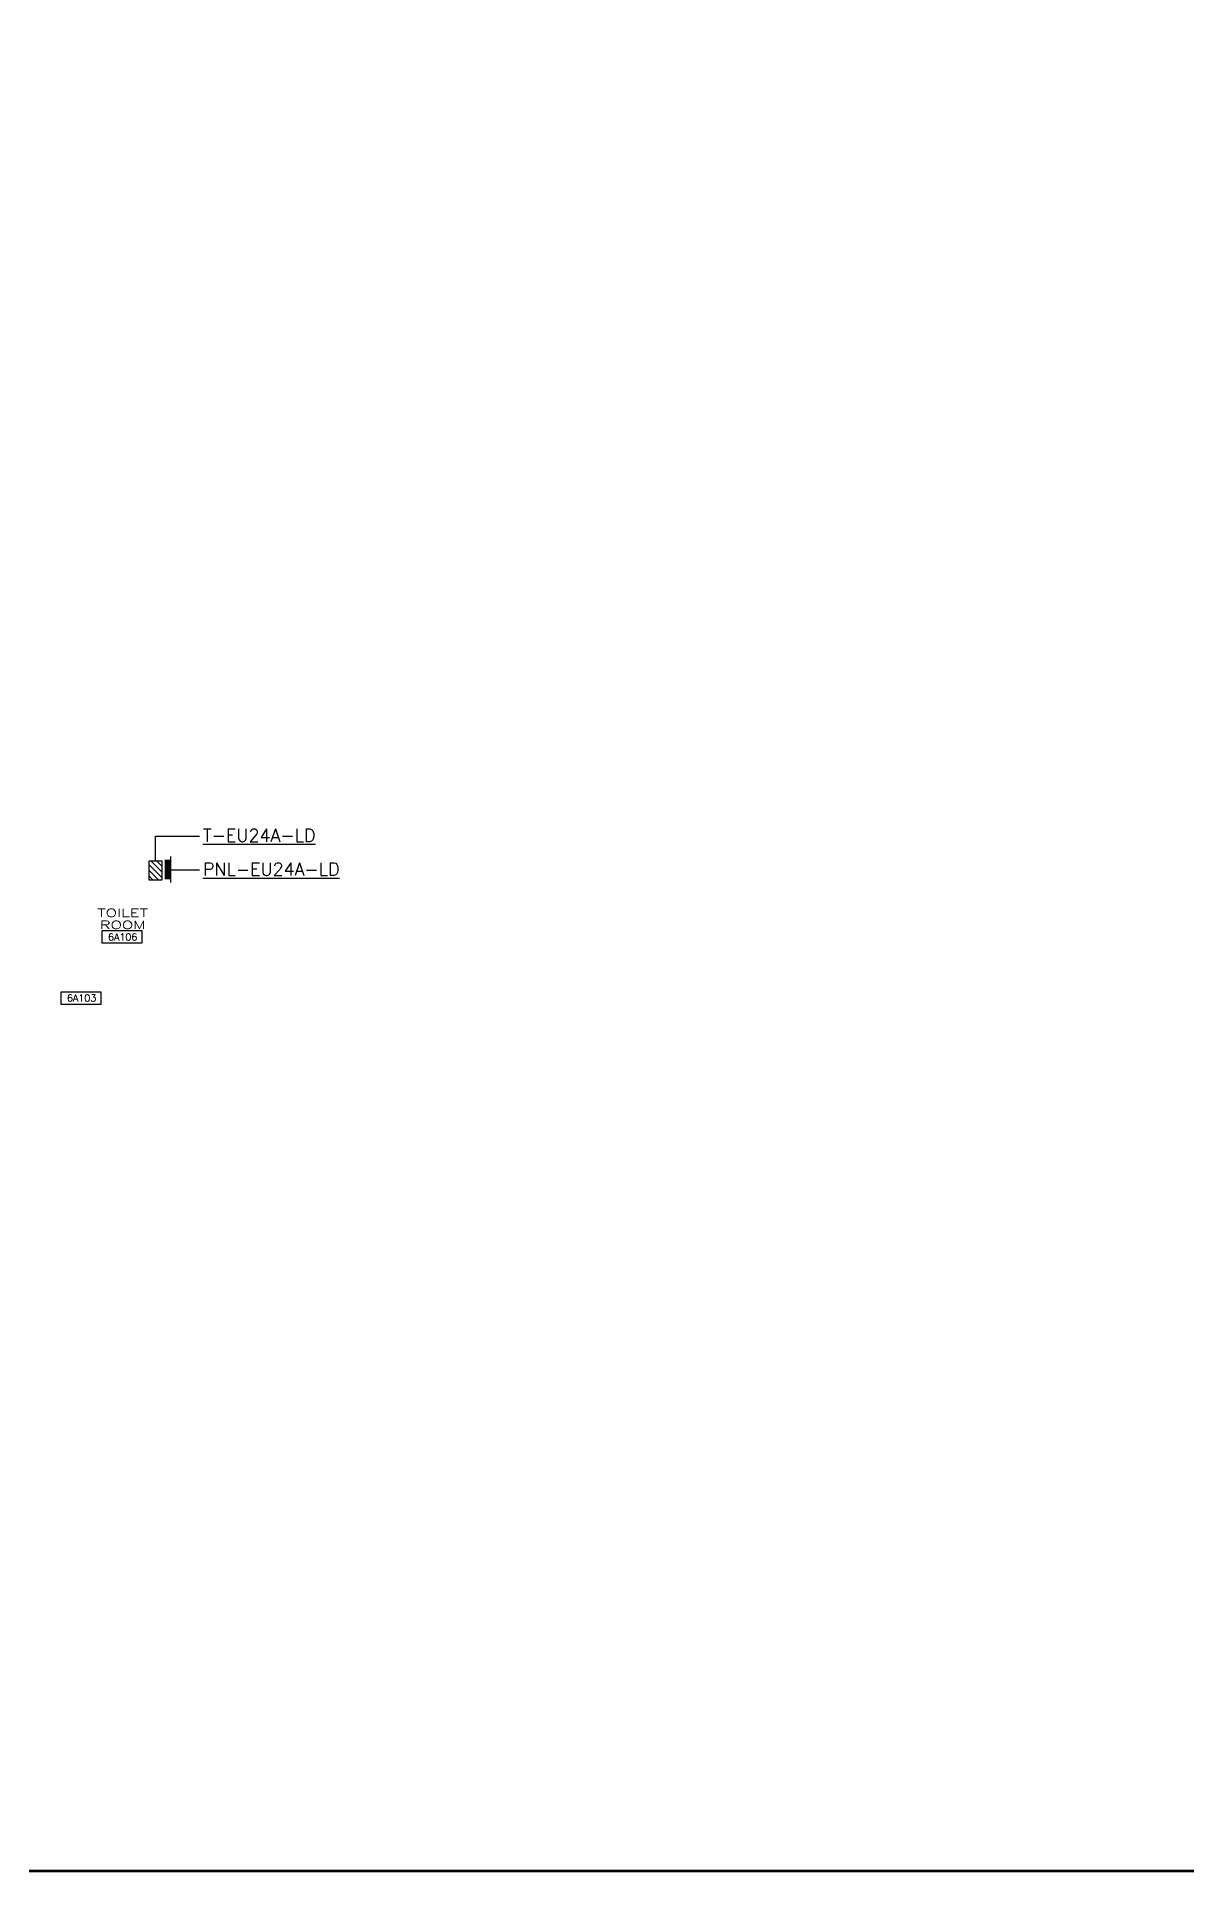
# Model space of a CAD drawing. Extents: x 4786 to 12422, y -518 to 4987.
# Drawn here: x 8975 to 10699, y -518 to 2234 of the extents above; entities that cross this region are included whole.
import ezdxf
from ezdxf.enums import TextEntityAlignment as Align

# ---------------------------------------------------------------- set-up
doc = ezdxf.new("R2010")
doc.units = 0
doc.header["$LTSCALE"] = 192
doc.header["$MEASUREMENT"] = 0
doc.layers.get('0').update_dxf_attribs({"color": 8, "linetype": 'CONTINUOUS'})
for name, color, linetype in [('00000-RMNAME', 7, 'CONTINUOUS'), ('ELEQUIP', 1, 'CONTINUOUS'), ('TEXT', 7, 'CONTINUOUS'), ('TTL', 7, 'CONTINUOUS')]:
    doc.layers.add(name, color=color, linetype=linetype)
doc.styles.add('STDTEXT', font='SIMPLEX.shx', dxfattribs={"height": 21.0048})
doc.styles.add('SUBTITLE', font='simplex', dxfattribs={"height": 36})
doc.styles.add('TITLE', font='SIMPLEX.SHX')

# ---------------------------------------------------------------- blocks, each defined once
blk = doc.blocks.new('*X32')
at = {"color": 0}
for p, q in [((9292, 874.6), (9306.4, 889)), ((9292, 883.1), (9297.9, 889)), ((9294.9, 869), (9314.9, 889)), ((9303.4, 869), (9320, 885.6)), ((9311.9, 869), (9320, 877.1))]:
    blk.add_line(p, q, dxfattribs=at)
blk = doc.blocks.new('E1146')
at = {"color": 0}
blk.add_line((-12.9792, 0), (12.9792, 0), dxfattribs=at)
at = {"color": 0, "const_width": 5.9904}
blk.add_lwpolyline([(-9.984, -2.9952), (9.984, -2.9952)], dxfattribs=at)
blk = doc.blocks.new('Ttl-fdd')
at = {"layer": 'TTL', "color": 4, "const_width": 0.02}
blk.add_lwpolyline([(-32, -2.625), (-32, 26.025), (7.75, 26.025), (7.75, -2.625), (-32, -2.625)], dxfattribs=at)
at = {"layer": 'TTL', "color": 7, "style": 'STDTEXT'}
for tag, p in [('DRNBY', (0.527, -0.852)), ('DESBY', (0.527, -1.118)), ('CHKBY', (0.527, -1.385)), ('APPDBY', (0.527, -1.652))]:
    blk.add_attdef(tag, p, '', height=0.0625, dxfattribs=at)
for tag, p in [('DRNDATE', (1.625, -0.804)), ('DESDATE', (1.625, -1.085)), ('CKDATE', (1.625, -1.335)), ('APPDDATE', (1.625, -1.589))]:
    blk.add_attdef(tag, text='', height=0.093, dxfattribs=at).set_placement(p, align=Align.MIDDLE_CENTER)
at = {"layer": 'TTL', "color": 7}
for tag, height, style, p in [('LINE_ONE', 0.15, 'SUBTITLE', (4.875, -1.25)), ('LINE_TWO', 0.15, 'SUBTITLE', (4.875, -1.5)), ('LINE_THREE', 0.15, 'SUBTITLE', (4.875, -1.75)), ('LINE_FOUR', 0.15, 'SUBTITLE', (4.875, -2)), ('SCALE', 0.109, 'STDTEXT', (1, -2.029)), ('DWG_FILE_NO.', 0.146, 'STDTEXT', (0.872, -2.488))]:
    blk.add_attdef(tag, text='', height=height, dxfattribs=dict(at, style=style)).set_placement(p, align=Align.CENTER)
at = {"layer": 'TTL', "color": 4, "style": 'TITLE'}
blk.add_attdef('DWG_NO.', text='', height=0.25, dxfattribs=at).set_placement((4.875, -2.5), align=Align.CENTER)
blk = doc.blocks.new('RMNAME')
at = {"color": 1}
for p, q in [((0.305, -0.031), (-0.324, -0.031)), ((-0.324, -0.031), (-0.324, -0.219)), ((-0.324, -0.219), (0.305, -0.219)), ((0.305, -0.219), (0.305, -0.031))]:
    blk.add_line(p, q, dxfattribs=at)
at = {"color": 7, "style": 'SUBTITLE', "width": 1.5}
for p in [(0, 0.188), (0, 0)]:
    blk.add_attdef('RM_NAME', text='', height=0.125, dxfattribs=at).set_placement(p, align=Align.CENTER)
at = {"color": 7, "style": 'STDTEXT'}
blk.add_attdef('RM_NO.', text='', height=0.109, dxfattribs=at).set_placement((0, -0.125), align=Align.MIDDLE)

msp = doc.modelspace()

# ---------------------------------------------------------------- linework, layer by layer
at = {"layer": 'ELEQUIP'}
msp.add_lwpolyline([(9163.2, 970.1), (9163.2, 998.1), (9143.2, 998.1), (9143.2, 970.1)], close=True, dxfattribs=at)
at = {"layer": 'TEXT'}
for p, q in [((9153.2, 1035.7), (9219, 1035.7)), ((9153.2, 998.1), (9153.2, 1035.7)), ((9174.9, 985), (9219, 985))]:
    msp.add_line(p, q, dxfattribs=at)

# ---------------------------------------------------------------- block references
at = {"layer": '00000-RMNAME', "color": 2}
ref = msp.add_blockref('RMNAME', (9104, 896.6), dxfattribs=dict(at, xscale=96, yscale=96, zscale=96))
ref.add_attrib('RM_NO.', '6A106', dxfattribs={"layer": '0', "color": 7, "height": 10.5, "style": 'STDTEXT'}).set_placement((9104, 884.6), align=Align.MIDDLE)
ref.add_attrib('RM_NAME', 'TOILET', dxfattribs={"layer": '0', "color": 7, "height": 12, "style": 'SUBTITLE', "width": 1.5}).set_placement((9104, 914.6), align=Align.CENTER)
ref.add_attrib('RM_NAME', 'ROOM', dxfattribs={"layer": '0', "color": 7, "height": 12, "style": 'SUBTITLE', "width": 1.5}).set_placement((9104, 896.6), align=Align.CENTER)
ref = msp.add_blockref('RMNAME', (9042.5, 804.9), dxfattribs=dict(at, xscale=96, yscale=96, zscale=96))
ref.add_attrib('RM_NO.', '6A103', dxfattribs={"layer": '0', "color": 6, "height": 10.5, "style": 'STDTEXT'}).set_placement((9042.5, 792.9), align=Align.MIDDLE)
at = {"layer": 'ELEQUIP', "rotation": 90}
msp.add_blockref('*X32', (10032.2, -8321.9), dxfattribs=at)
at = {"layer": 'ELEQUIP', "xscale": 1.5, "yscale": 1.5, "zscale": 1.5, "rotation": 270}
msp.add_blockref('E1146', (9175.9, 985.7), dxfattribs=at)
at = {"layer": 'TTL', "xscale": 192, "yscale": 192, "zscale": 192}
msp.add_blockref('Ttl-fdd', (10932, -12), dxfattribs=at)

# ---------------------------------------------------------------- texts
at = {"layer": 'TEXT', "color": 6, "style": 'STDTEXT'}
msp.add_text('%%uT-EU24A-LD', height=19.2, dxfattribs=at).set_placement((9224.3, 1027.4))
at = {"layer": 'TEXT', "style": 'STDTEXT'}
msp.add_text('%%uPNL-EU24A-LD', height=19.2, dxfattribs=at).set_placement((9224.3, 976.7))

doc.saveas('drawing.dxf')
